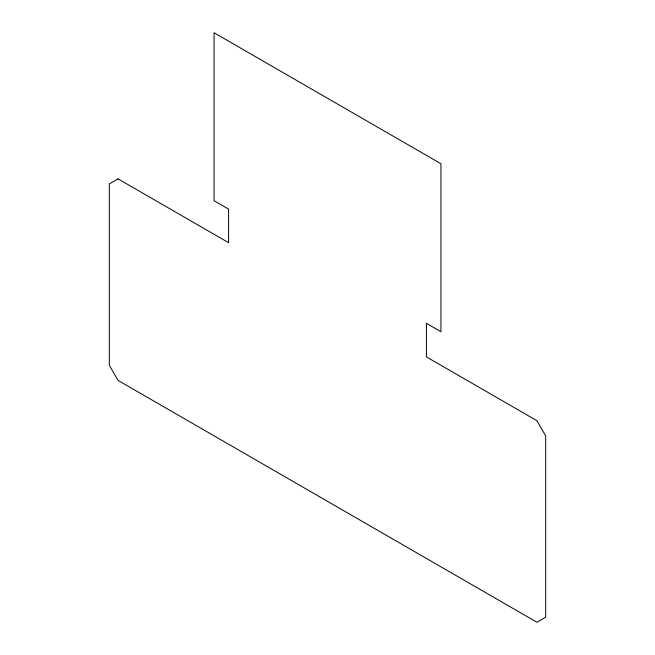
<?xml version="1.0" encoding="UTF-8"?>
<svg xmlns="http://www.w3.org/2000/svg" width="655" height="655" viewBox="0 0 655 655"><rect width="100%" height="100%" fill="white"/><g stroke="black" fill="none" stroke-linecap="round" stroke-linejoin="round"><path stroke-width="0.98" d="M118.056 178.864L109.328 183.908L109.328 365.293L118.056 380.408L536.944 622.25L545.672 617.215L545.672 435.829L536.944 420.715L426.405 356.893L426.405 323.3L440.946 331.7L440.946 163.75L214.054 32.75L214.054 200.7L228.595 209.101L228.595 242.686L118.056 178.864"/></g></svg>
